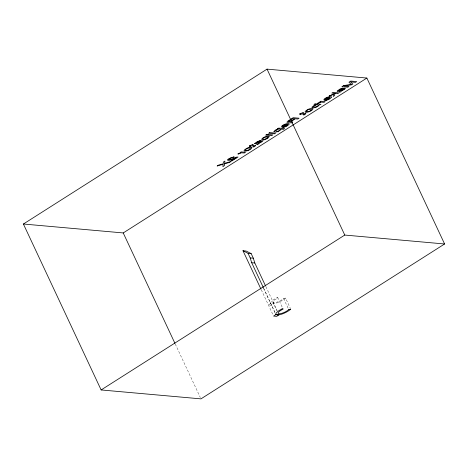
<?xml version="1.0" encoding="UTF-8"?>
<svg xmlns="http://www.w3.org/2000/svg" width="468" height="468" viewBox="0 0 468 468"><rect width="100%" height="100%" fill="white"/><g stroke="black" fill="none" stroke-linecap="round" stroke-linejoin="round"><path stroke-width="0.35" stroke-dasharray="2.34 1.75" d="M285.544 298.063L283.585 298.502L282.964 299.058A6.359 1.743 -25.1 0 1 273.792 302.702A6.359 1.743 -25.1 0 1 276.939 298.514L277.933 298.034L277.629 297.414L276.237 298.087A8.898 2.439 -25.1 0 0 270.568 303.17L273.903 303.761L274.932 303.556A8.898 2.439 -25.1 0 0 284.673 298.841L285.544 298.063L290.423 308.488M270.785 303.48L268.398 304.996L271.522 305.276L273.903 303.761M283.585 298.502L288.464 308.921M277.629 297.414L282.514 307.833M265.9 286.668L277.261 310.928M272.885 302.147L276.851 310.612M263.7 288.364L275.055 312.601M263.461 288.072L274.874 312.443M261.273 289.78L273.283 315.42M175.254 344.003L200.339 397.548"/><path stroke-width="0.7" d="M23.4 224.02L267.041 69.129L366.871 78.051L444.6 243.98L200.959 398.871L101.129 389.949L23.4 224.02L123.23 232.941L366.871 78.051M101.129 389.949L344.77 235.059L444.6 243.98M260.963 289.119L242.986 250.743L246.104 251.023L251.152 253.562L253.323 258.201L254.814 262.998L265.59 286.012M242.986 250.743L248.034 253.282L251.152 253.562M248.034 253.282L250.204 257.921L253.323 258.201M250.204 257.921L251.69 262.724L254.814 262.998M267.041 69.129L344.77 235.059M251.69 262.724L263.396 287.703M123.23 232.941L174.944 343.342M333.31 94.489L333.274 96.466L334.725 95.542L334.661 94.009L336.17 93.454L337.785 93.6L338.873 92.904L332.97 92.377L331.876 93.073L335.31 93.378L329.115 95.987L333.31 94.489M228.735 159.43L228.729 159.687C231.976 159.799 234.69 156.798 238.066 156.991L231.871 160.934L231.186 160.875L236.118 157.739C227.928 162.472 222.505 160.05 234.135 156.803L232.976 157.535L230.829 157.991L228.735 159.43M224.517 163.847L224.447 165.654L222.891 166.643L223.125 164.297L217.134 166.017L218.632 165.069L223.236 163.777L223.341 162.074L224.909 161.074L224.681 163.309L231.022 161.472L229.507 162.431L224.517 163.847M269.135 136.644L268.211 137.89L265.865 139.248A3.007 0.825 -25.1 0 1 264.163 139.833L263.092 139.979L267.316 138.019A1.808 0.497 -25.1 0 0 267.819 137.399L267.649 137.147C266.134 136.714 262.817 137.645 262.858 139.16L261.758 139.862C261.097 137.814 267.093 135.41 269.135 136.644M245.185 149.959L245.367 150.345C247.005 150.649 250.286 149.842 250.444 148.081L248.239 148.14A2.007 0.55 -25.1 0 0 246.735 148.748L245.185 149.959M306.201 111.168L306.388 111.554C308.02 111.864 311.302 111.051 311.46 109.29L309.254 109.348A2.007 0.55 -25.1 0 0 307.751 109.962L306.201 111.168M251.936 147.613C251.41 150.772 239.101 153.211 246.285 148.584A3.621 0.994 -25.1 0 1 248.52 147.601L250.544 147.198L251.936 147.613M312.957 108.822C312.425 111.981 300.117 114.42 307.306 109.793A3.621 0.994 -25.1 0 1 309.535 108.81L311.559 108.406L312.957 108.822M311.969 107.207C313.724 108.927 318.059 106.815 319.398 104.885L320.995 104.27L315.075 103.744L313.969 104.44L316.111 104.633L313.466 105.856L311.969 107.207M254.615 143.6L257.418 144.156L256.891 144.653L257.429 144.7L258.722 143.881L258.664 143.483C267.345 139.528 260.325 140.096 256.166 143.243L256.043 142.933L257.061 142.167L260.46 140.587L257.464 141.517L254.615 143.6M337.171 91.12L339.973 91.669L339.446 92.167L339.979 92.219L341.271 91.4L341.219 91.003C349.894 87.048 342.874 87.615 338.721 90.763L338.592 90.453L339.61 89.68L343.009 88.107L340.02 89.037L337.171 91.12M273.95 131.391C275.64 133.169 279.917 130.999 281.326 129.139L283.526 129.338L284.661 128.612L278.665 128.08L277.559 128.782L278.127 128.829L275.342 130.098L273.95 131.391M288.446 121.37C290.166 122.575 292.991 119.217 294.612 118.726L292.594 118.544L288.446 121.37M282.537 126.202L282.924 126.664L286.673 124.283L284.339 124.909L282.537 126.202M289.171 123.956C288.025 126.067 285.24 126.968 282.994 127.448L286.837 125.646L287.732 124.453L287.282 124.312L282.333 127.46C278.688 126.383 287.82 122.218 289.171 123.956M324.886 99.274L325.272 99.742L329.027 97.356L326.687 97.982L324.886 99.274M331.525 97.034C330.373 99.146 327.594 100.047 325.348 100.526L329.185 98.719L330.086 97.525L329.63 97.385L324.681 100.532C321.036 99.462 330.174 95.296 331.525 97.034M291.242 121.516C295.846 122.37 288.686 124.073 290.131 121.791L287.978 122.481L286.878 122.212L287.955 121.031L293.161 117.684L299.064 118.211L297.812 119.012L295.279 118.784L291.242 121.516M261.653 141.371L259.594 142.839L257.102 143.302L260.337 141.564L261.653 141.371M344.208 88.891L342.143 90.359L339.657 90.821L342.892 89.084L344.208 88.891M313.402 106.546L313.507 106.991C320.282 107.435 319.223 101.884 313.402 106.546M255.598 145.712L253.843 146.964L253.276 146.911L254.019 146.197L251.211 145.946L249.538 146.578L250.62 145.893L249.415 145.782L252.679 144.583L253.27 144.635L252.357 145.215L255.598 145.712M305.844 113.765L304.089 115.017L303.521 114.97L304.264 114.251L301.456 113.999L300.374 114.689L299.783 114.637L300.865 113.946L299.66 113.841L302.925 112.636L303.516 112.689L302.603 113.274L305.844 113.765M275.424 130.636C279.314 133.474 283.836 125.406 275.424 130.636M288.768 309.57L288.148 310.126A6.359 1.743 -25.1 0 1 278.975 313.776A6.359 1.743 -25.1 0 1 282.122 309.588L283.117 309.108L282.818 308.488L281.426 309.161A8.898 2.439 -25.1 0 0 275.751 314.239L277.021 315.017L280.121 314.631A8.898 2.439 -25.1 0 0 289.862 309.915L290.727 309.137L288.768 309.57M238.762 153.913L237.832 153.966L240.856 152.638L240.113 152.568L241.19 151.884L245.495 152.27L244.36 152.989L241.336 152.808L238.762 153.913M318.445 103.258L317.509 103.311L320.539 101.977L319.796 101.913L320.873 101.228L325.178 101.614L324.043 102.334L321.019 102.147L318.445 103.258M266.9 134.38L265.748 135.112L266.567 135.188L267.719 134.451L266.9 134.38M269.738 132.573L268.603 133.298L274.511 133.825L275.646 133.105L269.738 132.573M343.664 85.58L341.886 86.709L347.788 87.235L348.982 86.481L343.98 86.048L351.603 84.813L352.843 84.024L350.526 81.888L355.469 82.356L356.669 81.59L350.766 81.063L348.97 82.204L351.298 84.345L343.664 85.58M268.521 134.527L267.368 135.258L271.651 135.638L272.809 134.907L268.521 134.527M275.974 314.555L273.587 316.07L276.705 316.35L279.092 314.835L275.974 314.555"/></g></svg>
